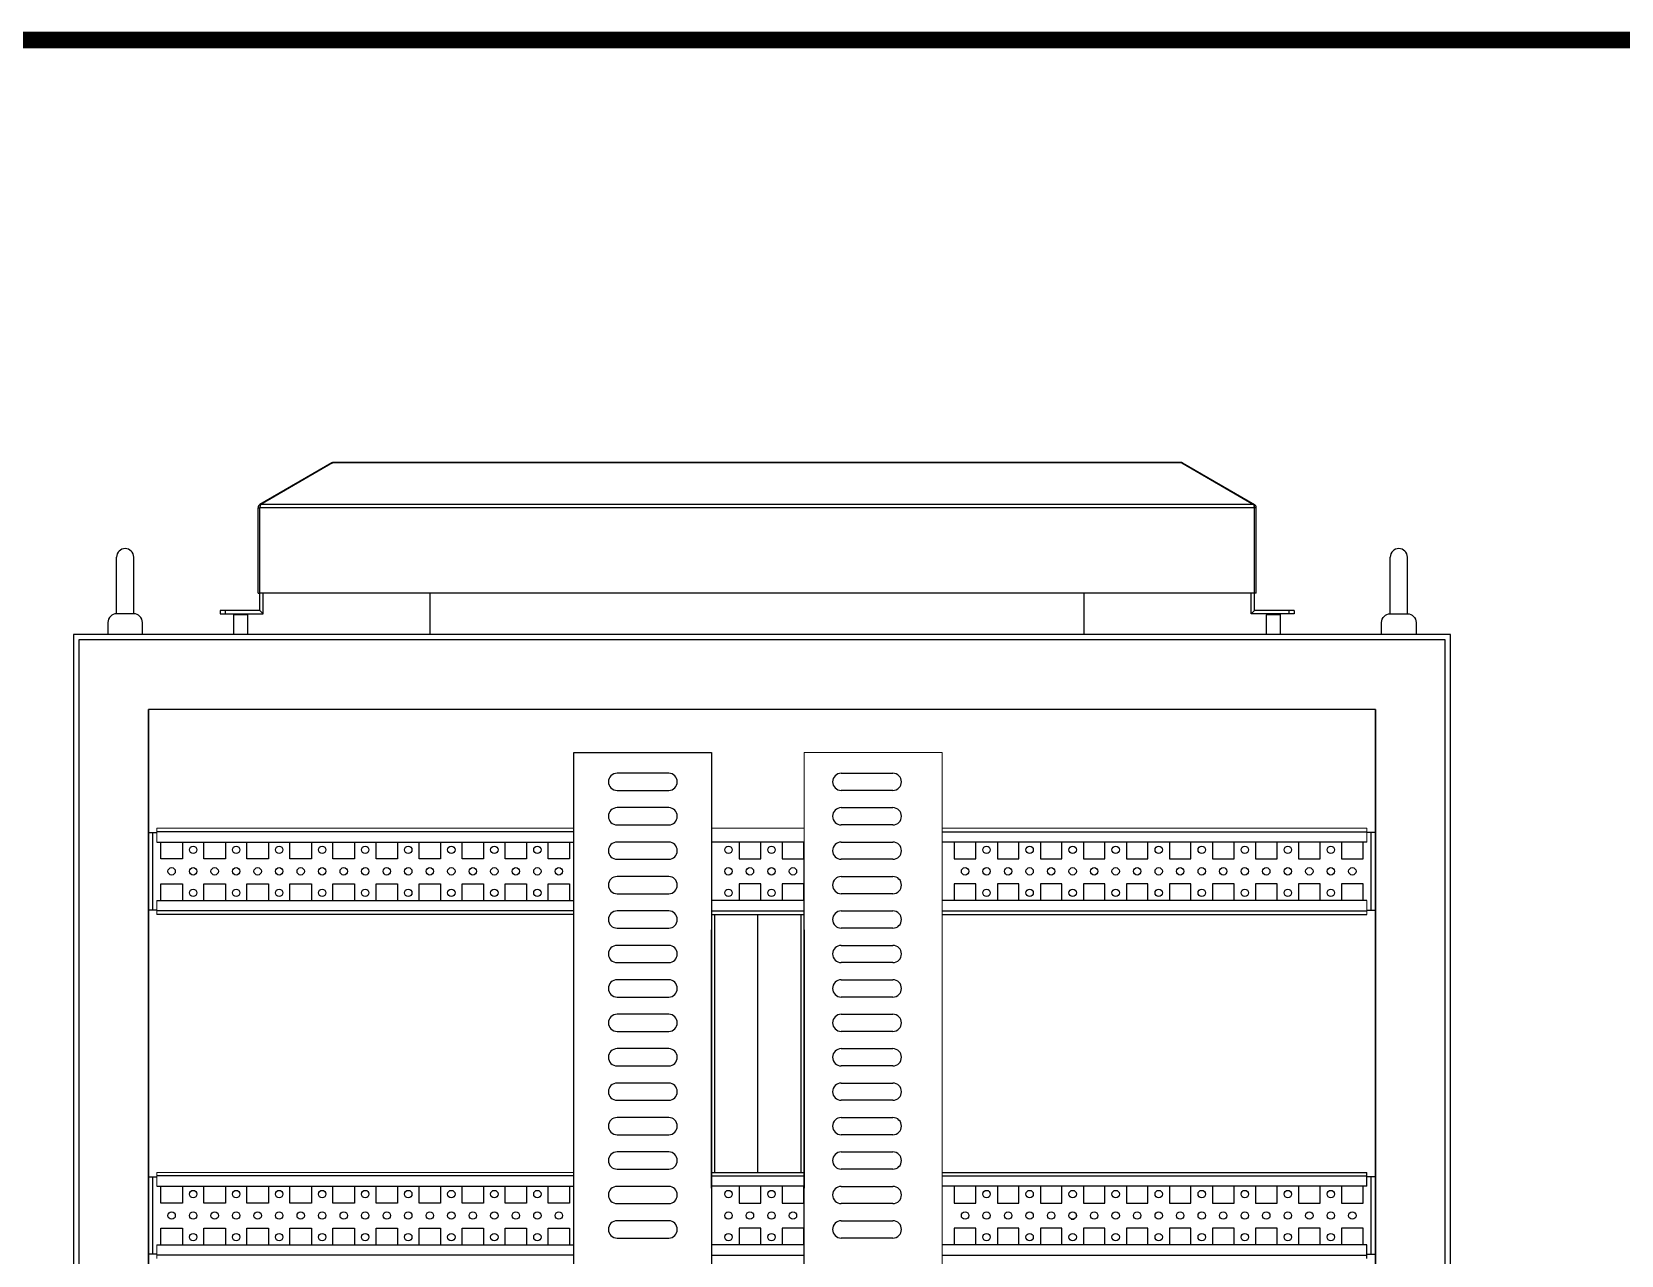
# Model space of a CAD drawing. Extents: x 79822 to 122366, y -56021 to -28815.
# Drawn here: x 102201 to 103124, y -30096 to -29386 of the extents above; entities that cross this region are included whole.
import ezdxf
from ezdxf.enums import TextEntityAlignment as Align

# ---------------------------------------------------------------- set-up
doc = ezdxf.new("R2010")
doc.units = 0
doc.header["$LTSCALE"] = 100
doc.header["$MEASUREMENT"] = 0
for name, color, linetype in [('EYEBOLT', 7, 'Continuous'), ('PANEL', 7, 'Continuous'), ('t', 1, 'Continuous')]:
    doc.layers.add(name, color=color, linetype=linetype)
doc.layers.add('细实线', color=7, linetype='Continuous', lineweight=20)
doc.styles.get("Standard").update_dxf_attribs({"font": ''})
doc.styles.get('Standard').set_extended_font_data('SimSun')

# ---------------------------------------------------------------- blocks, each defined once
blk = doc.blocks.new('图框')
at = {"layer": 't', "color": 7, "const_width": 9.62}
blk.add_lwpolyline([(4115.64, -3151.58), (4115.64, 0), (0, 0), (0, -3151.58)], close=True, dxfattribs=at)
at = {"color": 7, "flags": 8}
for tag, p, height in [('DWG.NAME:', (1381.64, -2910.38), 25), ('PROJECTNAME:', (3125.48, -2912.81), 24), ('PROJECTNAME：', (3339.11, -2913.11), 25), ('DWG.NO.:', (3128.19, -3030.4), 24), ('图纸编号', (3315.36, -3052.4), 24), ('FILENO.:', (3128.67, -3106.1), 24), ('文档号', (3317.73, -3124.13), 24)]:
    blk.add_attdef(tag, p, '', height=height, dxfattribs=at)
for tag, p in [('图纸名称:', (1377.81, -2965.92)), ('项目名称：', (3121.56, -2984.31)), ('项目名称：', (3325.04, -2984.31))]:
    blk.add_attdef(tag, text='', height=25, dxfattribs=at).set_placement(p, align=Align.BOTTOM_LEFT)
for tag, height, p in [('RENLIU', 24, (698.19, -2950.38)), ('SHUFENWANG', 24, (885.79, -2950.38)), ('FANGHOU', 24, (1069.73, -2950.38)), ('DANDANLI', 24, (1250.02, -2950.38)), ('A', 23, (59.9, -2974.88)), ('设计时间', 23, (213.87, -2974.88)), ('刘仁', 23, (698.19, -3002.19)), ('王姝芬', 23, (885.79, -3002.19)), ('侯方', 23, (1069.73, -3002.19)), ('李丹丹', 23, (1250.02, -3002.19)), ('#10STATIONONTROLCABINETCOVER', 30, (1777.9, -3017.18)), ('PAGEXOFX', 24, (3953.71, -3039.08)), ('REV.', 24, (59.38, -3063.05)), ('DATE', 24, (208.91, -3063.05)), ('DESCRIPTION', 24, (451.72, -3063.05)), ('PREPARED', 24, (698.19, -3063.05)), ('CHECKED', 24, (885.79, -3063.05)), ('SIGNED', 24, (1069.73, -3063.05)), ('APPROVED', 24, (1250.02, -3063.05)), ('图纸名称', 30, (1777.9, -3094.7)), ('第几页共几页', 24, (3953.71, -3114.08))]:
    blk.add_attdef(tag, text='', height=height, dxfattribs=at).set_placement(p, align=Align.MIDDLE)
at = {"color": 7, "width": 0.8, "flags": 8}
blk.add_attdef('HANGZHOUHOLLYSYSAUTOMATIONCO.,LTD.', text='', height=24, dxfattribs=at).set_placement((2770.08, -3045.71), align=Align.MIDDLE)

msp = doc.modelspace()

# ---------------------------------------------------------------- linework, layer by layer
at = {"color": 7, "linetype": 'Continuous'}
for p, q in [((102375.04, -29636.02), (102333.35, -29660.09)), ((102375.54, -29636.02), (102333.85, -29660.09)), ((102375.04, -29636.02), (102375.16, -29636.24)), ((102868.96, -29636.02), (102375.54, -29636.02)), ((102868.36, -29635.72), (102376.14, -29635.72)), ((102868.96, -29636.02), (102910.65, -29660.09)), ((102869.46, -29636.02), (102869.33, -29636.24)), ((102869.46, -29636.02), (102911.15, -29660.09)), ((102333.35, -29660.09), (102333.64, -29660.6)), ((102910.65, -29660.09), (102333.85, -29660.09)), ((102911.15, -29660.09), (102910.85, -29660.6)), ((102332.25, -29711.72), (102332.25, -29662)), ((102332.25, -29662), (102333.25, -29662)), ((102333.25, -29711.72), (102333.25, -29662)), ((102911.25, -29662), (102333.25, -29662)), ((102911.25, -29711.72), (102911.25, -29662)), ((102912.25, -29662), (102911.25, -29662)), ((102912.25, -29711.72), (102912.25, -29662)), ((102332.25, -29711.72), (102333.25, -29711.72)), ((102333.25, -29721.72), (102333.25, -29711.72)), ((102911.25, -29711.72), (102333.25, -29711.72)), ((102335.25, -29723.72), (102335.25, -29711.72)), ((102432.25, -29735.72), (102432.25, -29711.72)), ((102812.25, -29735.72), (102812.25, -29711.72)), ((102909.25, -29723.72), (102909.25, -29711.72)), ((102911.25, -29721.72), (102911.25, -29711.72)), ((102912.25, -29711.72), (102911.25, -29711.72)), ((102310.25, -29721.72), (102310.25, -29723.72)), ((102333.25, -29721.72), (102310.25, -29721.72)), ((102310.25, -29723.72), (102335.25, -29723.72)), ((102313.25, -29721.72), (102313.25, -29723.72)), ((102318.75, -29723.72), (102318.25, -29724.22)), ((102318.25, -29735.72), (102318.25, -29724.22)), ((102326.25, -29724.22), (102318.25, -29724.22)), ((102325.75, -29723.72), (102326.25, -29724.22)), ((102326.25, -29735.72), (102326.25, -29724.22)), ((102335.25, -29723.72), (102333.25, -29721.72)), ((102909.25, -29723.72), (102911.25, -29721.72)), ((102934.25, -29723.72), (102909.25, -29723.72)), ((102934.25, -29721.72), (102911.25, -29721.72)), ((102918.75, -29723.72), (102918.25, -29724.22)), ((102918.25, -29735.72), (102918.25, -29724.22)), ((102926.25, -29724.22), (102918.25, -29724.22)), ((102925.75, -29723.72), (102926.25, -29724.22)), ((102926.25, -29735.72), (102926.25, -29724.22)), ((102931.25, -29721.72), (102931.25, -29723.72)), ((102934.25, -29721.72), (102934.25, -29723.72)), ((102570.86, -29816.25), (102540.86, -29816.25)), ((102671.1, -29816.25), (102701.1, -29816.25)), ((102540.86, -29826.25), (102570.86, -29826.25)), ((102701.1, -29826.25), (102671.1, -29826.25)), ((102570.86, -29836.25), (102540.86, -29836.25)), ((102671.1, -29836.25), (102701.1, -29836.25)), ((102540.86, -29846.25), (102570.86, -29846.25)), ((102701.1, -29846.25), (102671.1, -29846.25)), ((102268.55, -29850.72), (102273.55, -29850.72)), ((102271.05, -29895.72), (102271.05, -29850.72)), ((102515.65, -29850.22), (102273.52, -29850.22)), ((102729.65, -29850.22), (102967.1, -29850.22)), ((102967.1, -29850.22), (102976.58, -29850.22)), ((102981.55, -29850.72), (102976.55, -29850.72)), ((102979.05, -29895.72), (102979.05, -29850.72)), ((102273.55, -29856.22), (102515.65, -29856.22)), ((102275.8, -29865.97), (102275.8, -29856.22)), ((102288.3, -29856.22), (102288.3, -29865.97)), ((102300.8, -29865.97), (102300.8, -29856.22)), ((102313.3, -29856.22), (102313.3, -29865.97)), ((102325.8, -29865.97), (102325.8, -29856.22)), ((102338.3, -29856.22), (102338.3, -29865.97)), ((102350.8, -29865.97), (102350.8, -29856.22)), ((102363.3, -29856.22), (102363.3, -29865.97)), ((102375.8, -29865.97), (102375.8, -29856.22)), ((102388.3, -29856.22), (102388.3, -29865.97)), ((102400.8, -29865.97), (102400.8, -29856.22)), ((102413.3, -29856.22), (102413.3, -29865.97)), ((102425.8, -29865.97), (102425.8, -29856.22)), ((102438.3, -29856.22), (102438.3, -29865.97)), ((102450.8, -29865.97), (102450.8, -29856.22)), ((102463.3, -29856.22), (102463.3, -29865.97)), ((102475.8, -29865.97), (102475.8, -29856.22)), ((102488.3, -29856.22), (102488.3, -29865.97)), ((102500.8, -29865.97), (102500.8, -29856.22)), ((102513.3, -29856.22), (102513.3, -29865.97)), ((102570.86, -29856.25), (102540.86, -29856.25)), ((102649.65, -29856.22), (102595.65, -29856.22)), ((102611.8, -29856.22), (102611.8, -29865.97)), ((102624.3, -29865.97), (102624.3, -29856.22)), ((102636.8, -29856.22), (102636.8, -29865.97)), ((102649.3, -29865.97), (102649.3, -29856.22)), ((102649.65, -31604.22), (102649.65, -29859.22)), ((102671.1, -29856.25), (102701.1, -29856.25)), ((102967.44, -29856.22), (102729.65, -29856.22)), ((102736.8, -29856.22), (102736.8, -29865.97)), ((102749.3, -29865.97), (102749.3, -29856.22)), ((102761.8, -29856.22), (102761.8, -29865.97)), ((102774.3, -29865.97), (102774.3, -29856.22)), ((102786.8, -29856.22), (102786.8, -29865.97)), ((102799.3, -29865.97), (102799.3, -29856.22)), ((102811.8, -29856.22), (102811.8, -29865.97)), ((102824.3, -29865.97), (102824.3, -29856.22)), ((102836.8, -29856.22), (102836.8, -29865.97)), ((102849.3, -29865.97), (102849.3, -29856.22)), ((102861.8, -29856.22), (102861.8, -29865.97)), ((102874.3, -29865.97), (102874.3, -29856.22)), ((102886.8, -29856.22), (102886.8, -29865.97)), ((102899.3, -29865.97), (102899.3, -29856.22)), ((102911.8, -29856.22), (102911.8, -29865.97)), ((102924.3, -29865.97), (102924.3, -29856.22)), ((102936.8, -29856.22), (102936.8, -29865.97)), ((102949.3, -29865.97), (102949.3, -29856.22)), ((102961.8, -29856.22), (102961.8, -29865.97)), ((102976.55, -29856.22), (102967.1, -29856.22)), ((102974.3, -29865.97), (102974.3, -29856.22)), ((102288.3, -29865.97), (102275.8, -29865.97)), ((102313.3, -29865.97), (102300.8, -29865.97)), ((102338.3, -29865.97), (102325.8, -29865.97)), ((102363.3, -29865.97), (102350.8, -29865.97)), ((102388.3, -29865.97), (102375.8, -29865.97)), ((102413.3, -29865.97), (102400.8, -29865.97)), ((102438.3, -29865.97), (102425.8, -29865.97)), ((102463.3, -29865.97), (102450.8, -29865.97)), ((102488.3, -29865.97), (102475.8, -29865.97)), ((102513.3, -29865.97), (102500.8, -29865.97)), ((102540.86, -29866.25), (102570.86, -29866.25)), ((102611.8, -29865.97), (102624.3, -29865.97)), ((102636.8, -29865.97), (102649.3, -29865.97)), ((102701.1, -29866.25), (102671.1, -29866.25)), ((102736.8, -29865.97), (102749.3, -29865.97)), ((102761.8, -29865.97), (102774.3, -29865.97)), ((102786.8, -29865.97), (102799.3, -29865.97)), ((102811.8, -29865.97), (102824.3, -29865.97)), ((102836.8, -29865.97), (102849.3, -29865.97)), ((102861.8, -29865.97), (102874.3, -29865.97)), ((102886.8, -29865.97), (102899.3, -29865.97)), ((102911.8, -29865.97), (102924.3, -29865.97)), ((102936.8, -29865.97), (102949.3, -29865.97)), ((102961.8, -29865.97), (102974.3, -29865.97)), ((102275.8, -29880.47), (102288.3, -29880.47)), ((102275.8, -29890.22), (102275.8, -29880.47)), ((102288.3, -29880.47), (102288.3, -29890.22)), ((102300.8, -29880.47), (102313.3, -29880.47)), ((102300.8, -29890.22), (102300.8, -29880.47)), ((102313.3, -29880.47), (102313.3, -29890.22)), ((102325.8, -29880.47), (102338.3, -29880.47)), ((102325.8, -29890.22), (102325.8, -29880.47)), ((102338.3, -29880.47), (102338.3, -29890.22)), ((102350.8, -29880.47), (102363.3, -29880.47)), ((102350.8, -29890.22), (102350.8, -29880.47)), ((102363.3, -29880.47), (102363.3, -29890.22)), ((102375.8, -29880.47), (102388.3, -29880.47)), ((102375.8, -29890.22), (102375.8, -29880.47)), ((102388.3, -29880.47), (102388.3, -29890.22)), ((102400.8, -29880.47), (102413.3, -29880.47)), ((102400.8, -29890.22), (102400.8, -29880.47)), ((102413.3, -29880.47), (102413.3, -29890.22)), ((102425.8, -29880.47), (102438.3, -29880.47)), ((102425.8, -29890.22), (102425.8, -29880.47)), ((102438.3, -29880.47), (102438.3, -29890.22)), ((102450.8, -29880.47), (102463.3, -29880.47)), ((102450.8, -29890.22), (102450.8, -29880.47)), ((102463.3, -29880.47), (102463.3, -29890.22)), ((102475.8, -29880.47), (102488.3, -29880.47)), ((102475.8, -29890.22), (102475.8, -29880.47)), ((102488.3, -29880.47), (102488.3, -29890.22)), ((102500.8, -29880.47), (102513.3, -29880.47)), ((102500.8, -29890.22), (102500.8, -29880.47)), ((102513.3, -29880.47), (102513.3, -29890.22)), ((102570.86, -29876.25), (102540.86, -29876.25)), ((102624.3, -29880.47), (102611.8, -29880.47)), ((102611.8, -29880.47), (102611.8, -29890.22)), ((102624.3, -29890.22), (102624.3, -29880.47)), ((102649.3, -29880.47), (102636.8, -29880.47)), ((102636.8, -29880.47), (102636.8, -29890.22)), ((102649.3, -29890.22), (102649.3, -29880.47)), ((102671.1, -29876.25), (102701.1, -29876.25)), ((102749.3, -29880.47), (102736.8, -29880.47)), ((102736.8, -29880.47), (102736.8, -29890.22)), ((102749.3, -29890.22), (102749.3, -29880.47)), ((102774.3, -29880.47), (102761.8, -29880.47)), ((102761.8, -29880.47), (102761.8, -29890.22)), ((102774.3, -29890.22), (102774.3, -29880.47)), ((102799.3, -29880.47), (102786.8, -29880.47)), ((102786.8, -29880.47), (102786.8, -29890.22)), ((102799.3, -29890.22), (102799.3, -29880.47)), ((102824.3, -29880.47), (102811.8, -29880.47)), ((102811.8, -29880.47), (102811.8, -29890.22)), ((102824.3, -29890.22), (102824.3, -29880.47)), ((102849.3, -29880.47), (102836.8, -29880.47)), ((102836.8, -29880.47), (102836.8, -29890.22)), ((102849.3, -29890.22), (102849.3, -29880.47)), ((102874.3, -29880.47), (102861.8, -29880.47)), ((102861.8, -29880.47), (102861.8, -29890.22)), ((102874.3, -29890.22), (102874.3, -29880.47)), ((102899.3, -29880.47), (102886.8, -29880.47)), ((102886.8, -29880.47), (102886.8, -29890.22)), ((102899.3, -29890.22), (102899.3, -29880.47)), ((102924.3, -29880.47), (102911.8, -29880.47)), ((102911.8, -29880.47), (102911.8, -29890.22)), ((102924.3, -29890.22), (102924.3, -29880.47)), ((102949.3, -29880.47), (102936.8, -29880.47)), ((102936.8, -29880.47), (102936.8, -29890.22)), ((102949.3, -29890.22), (102949.3, -29880.47)), ((102974.3, -29880.47), (102961.8, -29880.47)), ((102961.8, -29880.47), (102961.8, -29890.22)), ((102974.3, -29890.22), (102974.3, -29880.47)), ((102273.55, -29890.22), (102515.65, -29890.22)), ((102540.86, -29886.25), (102570.86, -29886.25)), ((102649.65, -29890.22), (102595.65, -29890.22)), ((102701.1, -29886.25), (102671.1, -29886.25)), ((102967.44, -29890.22), (102729.65, -29890.22)), ((102976.55, -29890.22), (102967.1, -29890.22)), ((102273.55, -29895.72), (102268.55, -29895.72)), ((102515.65, -29896.22), (102273.52, -29896.22)), ((102515.65, -29898.22), (102273.52, -29898.22)), ((102570.86, -29896.25), (102540.86, -29896.25)), ((102595.65, -29896.22), (102649.65, -29896.22)), ((102595.65, -29898.22), (102649.65, -29898.22)), ((102597.65, -30048.22), (102597.65, -29898.22)), ((102622.65, -30048.22), (102622.65, -29898.22)), ((102622.65, -30048.22), (102622.65, -29898.22)), ((102647.65, -29898.22), (102647.65, -30048.22)), ((102671.1, -29896.25), (102701.1, -29896.25)), ((102729.65, -29896.22), (102967.1, -29896.22)), ((102729.65, -29898.22), (102967.1, -29898.22)), ((102967.1, -29896.22), (102976.55, -29896.22)), ((102967.1, -29898.22), (102976.55, -29898.22)), ((102976.55, -29895.72), (102981.55, -29895.72)), ((102540.86, -29906.25), (102570.86, -29906.25)), ((102595.65, -30057.22), (102595.65, -29907.22)), ((102649.65, -29907.22), (102649.65, -30057.22)), ((102701.1, -29906.25), (102671.1, -29906.25)), ((102570.86, -29916.25), (102540.86, -29916.25)), ((102671.1, -29916.25), (102701.1, -29916.25)), ((102540.86, -29926.25), (102570.86, -29926.25)), ((102701.1, -29926.25), (102671.1, -29926.25)), ((102570.86, -29936.25), (102540.86, -29936.25)), ((102671.1, -29936.25), (102701.1, -29936.25)), ((102540.86, -29946.25), (102570.86, -29946.25)), ((102701.1, -29946.25), (102671.1, -29946.25)), ((102570.86, -29956.25), (102540.86, -29956.25)), ((102671.1, -29956.25), (102701.1, -29956.25)), ((102540.86, -29966.25), (102570.86, -29966.25)), ((102701.1, -29966.25), (102671.1, -29966.25)), ((102570.86, -29976.25), (102540.86, -29976.25)), ((102671.1, -29976.25), (102701.1, -29976.25)), ((102540.86, -29986.25), (102570.86, -29986.25)), ((102701.1, -29986.25), (102671.1, -29986.25)), ((102570.86, -29996.25), (102540.86, -29996.25)), ((102671.1, -29996.25), (102701.1, -29996.25)), ((102540.86, -30006.25), (102570.86, -30006.25)), ((102701.1, -30006.25), (102671.1, -30006.25)), ((102570.86, -30016.25), (102540.86, -30016.25)), ((102671.1, -30016.25), (102701.1, -30016.25)), ((102540.86, -30026.25), (102570.86, -30026.25)), ((102701.1, -30026.25), (102671.1, -30026.25)), ((102570.86, -30036.25), (102540.86, -30036.25)), ((102671.1, -30036.25), (102701.1, -30036.25)), ((102540.86, -30046.25), (102570.86, -30046.25)), ((102595.65, -30048.22), (102649.65, -30048.22)), ((102701.1, -30046.25), (102671.1, -30046.25)), ((102729.65, -30048.22), (102797.55, -30048.22)), ((102797.55, -30048.22), (102976.55, -30048.22)), ((102976.55, -30056.22), (102976.55, -30048.22)), ((102268.55, -30050.72), (102273.55, -30050.72)), ((102271.05, -30095.72), (102271.05, -30050.72)), ((102515.65, -30050.22), (102273.52, -30050.22)), ((102273.55, -30056.22), (102515.65, -30056.22)), ((102275.8, -30065.97), (102275.8, -30056.22)), ((102288.3, -30056.22), (102288.3, -30065.97)), ((102300.8, -30065.97), (102300.8, -30056.22)), ((102313.3, -30056.22), (102313.3, -30065.97)), ((102325.8, -30065.97), (102325.8, -30056.22)), ((102338.3, -30056.22), (102338.3, -30065.97)), ((102350.8, -30065.97), (102350.8, -30056.22)), ((102363.3, -30056.22), (102363.3, -30065.97)), ((102375.8, -30065.97), (102375.8, -30056.22)), ((102388.3, -30056.22), (102388.3, -30065.97)), ((102400.8, -30065.97), (102400.8, -30056.22)), ((102413.3, -30056.22), (102413.3, -30065.97)), ((102425.8, -30065.97), (102425.8, -30056.22)), ((102438.3, -30056.22), (102438.3, -30065.97)), ((102450.8, -30065.97), (102450.8, -30056.22)), ((102463.3, -30056.22), (102463.3, -30065.97)), ((102475.8, -30065.97), (102475.8, -30056.22)), ((102488.3, -30056.22), (102488.3, -30065.97)), ((102500.8, -30065.97), (102500.8, -30056.22)), ((102513.3, -30056.22), (102513.3, -30065.97)), ((102570.86, -30056.25), (102540.86, -30056.25)), ((102595.65, -30050.22), (102649.65, -30050.22)), ((102649.65, -30056.22), (102595.65, -30056.22)), ((102611.8, -30056.22), (102611.8, -30065.97)), ((102624.3, -30065.97), (102624.3, -30056.22)), ((102636.8, -30056.22), (102636.8, -30065.97)), ((102649.3, -30065.97), (102649.3, -30056.22)), ((102671.1, -30056.25), (102701.1, -30056.25)), ((102729.65, -30050.22), (102797.55, -30050.22)), ((102797.55, -30056.22), (102729.65, -30056.22)), ((102736.8, -30056.22), (102736.8, -30065.97)), ((102749.3, -30065.97), (102749.3, -30056.22)), ((102761.8, -30056.22), (102761.8, -30065.97)), ((102774.3, -30065.97), (102774.3, -30056.22)), ((102786.8, -30056.22), (102786.8, -30065.97)), ((102797.55, -30050.22), (102976.55, -30050.22)), ((102976.55, -30056.22), (102797.55, -30056.22)), ((102799.3, -30065.97), (102799.3, -30056.22)), ((102811.8, -30056.22), (102811.8, -30065.97)), ((102824.3, -30065.97), (102824.3, -30056.22)), ((102836.8, -30056.22), (102836.8, -30065.97)), ((102849.3, -30065.97), (102849.3, -30056.22)), ((102861.8, -30056.22), (102861.8, -30065.97)), ((102874.3, -30065.97), (102874.3, -30056.22)), ((102886.8, -30056.22), (102886.8, -30065.97)), ((102899.3, -30065.97), (102899.3, -30056.22)), ((102911.8, -30056.22), (102911.8, -30065.97)), ((102924.3, -30065.97), (102924.3, -30056.22)), ((102936.8, -30056.22), (102936.8, -30065.97)), ((102949.3, -30065.97), (102949.3, -30056.22)), ((102961.8, -30056.22), (102961.8, -30065.97)), ((102974.3, -30065.97), (102974.3, -30056.22)), ((102981.55, -30050.72), (102976.55, -30050.72)), ((102979.05, -30095.72), (102979.05, -30050.72)), ((102288.3, -30065.97), (102275.8, -30065.97)), ((102313.3, -30065.97), (102300.8, -30065.97)), ((102338.3, -30065.97), (102325.8, -30065.97)), ((102363.3, -30065.97), (102350.8, -30065.97)), ((102388.3, -30065.97), (102375.8, -30065.97)), ((102413.3, -30065.97), (102400.8, -30065.97)), ((102438.3, -30065.97), (102425.8, -30065.97)), ((102463.3, -30065.97), (102450.8, -30065.97)), ((102488.3, -30065.97), (102475.8, -30065.97)), ((102513.3, -30065.97), (102500.8, -30065.97)), ((102540.86, -30066.25), (102570.86, -30066.25)), ((102611.8, -30065.97), (102624.3, -30065.97)), ((102636.8, -30065.97), (102649.3, -30065.97)), ((102701.1, -30066.25), (102671.1, -30066.25)), ((102736.8, -30065.97), (102749.3, -30065.97)), ((102761.8, -30065.97), (102774.3, -30065.97)), ((102786.8, -30065.97), (102799.3, -30065.97)), ((102811.8, -30065.97), (102824.3, -30065.97)), ((102836.8, -30065.97), (102849.3, -30065.97)), ((102861.8, -30065.97), (102874.3, -30065.97)), ((102886.8, -30065.97), (102899.3, -30065.97)), ((102911.8, -30065.97), (102924.3, -30065.97)), ((102936.8, -30065.97), (102949.3, -30065.97)), ((102961.8, -30065.97), (102974.3, -30065.97)), ((102570.86, -30076.25), (102540.86, -30076.25)), ((102671.1, -30076.25), (102701.1, -30076.25)), ((102804.73, -30075.21), (102806.37, -30075.21)), ((102807.55, -30072.47), (102807.55, -30073.98)), ((102275.8, -30080.47), (102288.3, -30080.47)), ((102275.8, -30090.22), (102275.8, -30080.47)), ((102288.3, -30080.47), (102288.3, -30090.22)), ((102300.8, -30080.47), (102313.3, -30080.47)), ((102300.8, -30090.22), (102300.8, -30080.47)), ((102313.3, -30080.47), (102313.3, -30090.22)), ((102325.8, -30080.47), (102338.3, -30080.47)), ((102325.8, -30090.22), (102325.8, -30080.47)), ((102338.3, -30080.47), (102338.3, -30090.22)), ((102350.8, -30080.47), (102363.3, -30080.47)), ((102350.8, -30090.22), (102350.8, -30080.47)), ((102363.3, -30080.47), (102363.3, -30090.22)), ((102375.8, -30080.47), (102388.3, -30080.47)), ((102375.8, -30090.22), (102375.8, -30080.47)), ((102388.3, -30080.47), (102388.3, -30090.22)), ((102400.8, -30080.47), (102413.3, -30080.47)), ((102400.8, -30090.22), (102400.8, -30080.47)), ((102413.3, -30080.47), (102413.3, -30090.22)), ((102425.8, -30080.47), (102438.3, -30080.47)), ((102425.8, -30090.22), (102425.8, -30080.47)), ((102438.3, -30080.47), (102438.3, -30090.22)), ((102450.8, -30080.47), (102463.3, -30080.47)), ((102450.8, -30090.22), (102450.8, -30080.47)), ((102463.3, -30080.47), (102463.3, -30090.22)), ((102475.8, -30080.47), (102488.3, -30080.47)), ((102475.8, -30090.22), (102475.8, -30080.47)), ((102488.3, -30080.47), (102488.3, -30090.22)), ((102500.8, -30080.47), (102513.3, -30080.47)), ((102500.8, -30090.22), (102500.8, -30080.47)), ((102513.3, -30080.47), (102513.3, -30090.22)), ((102540.86, -30086.25), (102570.86, -30086.25)), ((102624.3, -30080.47), (102611.8, -30080.47)), ((102611.8, -30080.47), (102611.8, -30090.22)), ((102624.3, -30090.22), (102624.3, -30080.47)), ((102649.3, -30080.47), (102636.8, -30080.47)), ((102636.8, -30080.47), (102636.8, -30090.22)), ((102649.3, -30090.22), (102649.3, -30080.47)), ((102701.1, -30086.25), (102671.1, -30086.25)), ((102749.3, -30080.47), (102736.8, -30080.47)), ((102736.8, -30080.47), (102736.8, -30090.22)), ((102749.3, -30090.22), (102749.3, -30080.47)), ((102774.3, -30080.47), (102761.8, -30080.47)), ((102761.8, -30080.47), (102761.8, -30090.22)), ((102774.3, -30090.22), (102774.3, -30080.47)), ((102799.3, -30080.47), (102786.8, -30080.47)), ((102786.8, -30080.47), (102786.8, -30090.22)), ((102799.3, -30090.22), (102799.3, -30080.47)), ((102824.3, -30080.47), (102811.8, -30080.47)), ((102811.8, -30080.47), (102811.8, -30090.22)), ((102824.3, -30090.22), (102824.3, -30080.47)), ((102849.3, -30080.47), (102836.8, -30080.47)), ((102836.8, -30080.47), (102836.8, -30090.22)), ((102849.3, -30090.22), (102849.3, -30080.47)), ((102874.3, -30080.47), (102861.8, -30080.47)), ((102861.8, -30080.47), (102861.8, -30090.22)), ((102874.3, -30090.22), (102874.3, -30080.47)), ((102899.3, -30080.47), (102886.8, -30080.47)), ((102886.8, -30080.47), (102886.8, -30090.22)), ((102899.3, -30090.22), (102899.3, -30080.47)), ((102924.3, -30080.47), (102911.8, -30080.47)), ((102911.8, -30080.47), (102911.8, -30090.22)), ((102924.3, -30090.22), (102924.3, -30080.47)), ((102949.3, -30080.47), (102936.8, -30080.47)), ((102936.8, -30080.47), (102936.8, -30090.22)), ((102949.3, -30090.22), (102949.3, -30080.47)), ((102974.3, -30080.47), (102961.8, -30080.47)), ((102961.8, -30080.47), (102961.8, -30090.22)), ((102974.3, -30090.22), (102974.3, -30080.47)), ((102273.55, -30090.22), (102515.65, -30090.22)), ((102649.65, -30090.22), (102595.65, -30090.22)), ((102797.55, -30090.22), (102729.65, -30090.22)), ((102976.55, -30090.22), (102797.55, -30090.22)), ((102976.55, -30098.22), (102976.55, -30090.22)), ((102273.55, -30095.72), (102268.55, -30095.72)), ((102515.65, -30096.22), (102273.52, -30096.22)), ((102595.65, -30096.22), (102649.65, -30096.22)), ((102729.65, -30096.22), (102797.55, -30096.22)), ((102797.55, -30096.22), (102976.55, -30096.22)), ((102976.55, -30095.72), (102981.55, -30095.72))]:
    msp.add_line(p, q, dxfattribs=at)
at = {"color": 7}
msp.add_lwpolyline([(102515.65, -29804.22), (102595.65, -29804.22), (102595.65, -31604.22), (102515.65, -31604.22)], close=True, dxfattribs=at)
at = {"color": 7, "linetype": 'Continuous'}
for centre in [(102294.55, -29860.72), (102294.55, -29860.72), (102319.55, -29860.72), (102319.55, -29860.72), (102344.55, -29860.72), (102344.55, -29860.72), (102369.55, -29860.72), (102369.55, -29860.72), (102394.55, -29860.72), (102394.55, -29860.72), (102419.55, -29860.72), (102419.55, -29860.72), (102444.55, -29860.72), (102444.55, -29860.72), (102469.55, -29860.72), (102469.55, -29860.72), (102494.55, -29860.72), (102494.55, -29860.72), (102605.55, -29860.72), (102630.55, -29860.72), (102755.55, -29860.72), (102755.55, -29860.72), (102780.55, -29860.72), (102780.55, -29860.72), (102805.55, -29860.72), (102805.55, -29860.72), (102830.55, -29860.72), (102830.55, -29860.72), (102855.55, -29860.72), (102855.55, -29860.72), (102880.55, -29860.72), (102880.55, -29860.72), (102905.55, -29860.72), (102905.55, -29860.72), (102930.55, -29860.72), (102930.55, -29860.72), (102955.55, -29860.72), (102955.55, -29860.72), (102282.05, -29873.22), (102294.55, -29873.22), (102294.55, -29873.22), (102307.05, -29873.22), (102319.55, -29873.22), (102319.55, -29873.22), (102332.05, -29873.22), (102344.55, -29873.22), (102344.55, -29873.22), (102357.05, -29873.22), (102369.55, -29873.22), (102369.55, -29873.22), (102382.05, -29873.22), (102394.55, -29873.22), (102394.55, -29873.22), (102407.05, -29873.22), (102419.55, -29873.22), (102419.55, -29873.22), (102432.05, -29873.22), (102444.55, -29873.22), (102444.55, -29873.22), (102457.05, -29873.22), (102469.55, -29873.22), (102469.55, -29873.22), (102482.05, -29873.22), (102494.55, -29873.22), (102494.55, -29873.22), (102507.05, -29873.22), (102605.55, -29873.22), (102618.05, -29873.22), (102630.55, -29873.22), (102643.05, -29873.22), (102743.05, -29873.22), (102755.55, -29873.22), (102755.55, -29873.22), (102768.05, -29873.22), (102780.55, -29873.22), (102780.55, -29873.22), (102793.05, -29873.22), (102805.55, -29873.22), (102805.55, -29873.22), (102818.05, -29873.22), (102830.55, -29873.22), (102830.55, -29873.22), (102843.05, -29873.22), (102855.55, -29873.22), (102855.55, -29873.22), (102868.05, -29873.22), (102880.55, -29873.22), (102880.55, -29873.22), (102893.05, -29873.22), (102905.55, -29873.22), (102905.55, -29873.22), (102918.05, -29873.22), (102930.55, -29873.22), (102930.55, -29873.22), (102943.05, -29873.22), (102955.55, -29873.22), (102955.55, -29873.22), (102968.05, -29873.22), (102294.55, -29885.72), (102294.55, -29885.72), (102319.55, -29885.72), (102319.55, -29885.72), (102344.55, -29885.72), (102344.55, -29885.72), (102369.55, -29885.72), (102369.55, -29885.72), (102394.55, -29885.72), (102394.55, -29885.72), (102419.55, -29885.72), (102419.55, -29885.72), (102444.55, -29885.72), (102444.55, -29885.72), (102469.55, -29885.72), (102469.55, -29885.72), (102494.55, -29885.72), (102494.55, -29885.72), (102605.55, -29885.72), (102630.55, -29885.72), (102755.55, -29885.72), (102755.55, -29885.72), (102780.55, -29885.72), (102780.55, -29885.72), (102805.55, -29885.72), (102805.55, -29885.72), (102830.55, -29885.72), (102830.55, -29885.72), (102855.55, -29885.72), (102855.55, -29885.72), (102880.55, -29885.72), (102880.55, -29885.72), (102905.55, -29885.72), (102905.55, -29885.72), (102930.55, -29885.72), (102930.55, -29885.72), (102955.55, -29885.72), (102955.55, -29885.72), (102294.55, -30060.72), (102294.55, -30060.72), (102319.55, -30060.72), (102319.55, -30060.72), (102344.55, -30060.72), (102344.55, -30060.72), (102369.55, -30060.72), (102369.55, -30060.72), (102394.55, -30060.72), (102394.55, -30060.72), (102419.55, -30060.72), (102419.55, -30060.72), (102444.55, -30060.72), (102444.55, -30060.72), (102469.55, -30060.72), (102469.55, -30060.72), (102494.55, -30060.72), (102494.55, -30060.72), (102605.55, -30060.72), (102630.55, -30060.72), (102755.55, -30060.72), (102755.55, -30060.72), (102780.55, -30060.72), (102780.55, -30060.72), (102805.55, -30060.72), (102830.55, -30060.72), (102855.55, -30060.72), (102880.55, -30060.72), (102905.55, -30060.72), (102930.55, -30060.72), (102955.55, -30060.72), (102282.05, -30073.22), (102294.55, -30073.22), (102294.55, -30073.22), (102307.05, -30073.22), (102319.55, -30073.22), (102319.55, -30073.22), (102332.05, -30073.22), (102344.55, -30073.22), (102344.55, -30073.22), (102357.05, -30073.22), (102369.55, -30073.22), (102369.55, -30073.22), (102382.05, -30073.22), (102394.55, -30073.22), (102394.55, -30073.22), (102407.05, -30073.22), (102419.55, -30073.22), (102419.55, -30073.22), (102432.05, -30073.22), (102444.55, -30073.22), (102444.55, -30073.22), (102457.05, -30073.22), (102469.55, -30073.22), (102469.55, -30073.22), (102482.05, -30073.22), (102494.55, -30073.22), (102494.55, -30073.22), (102507.05, -30073.22), (102605.55, -30073.22), (102618.05, -30073.22), (102630.55, -30073.22), (102643.05, -30073.22), (102743.05, -30073.22), (102755.55, -30073.22), (102755.55, -30073.22), (102768.05, -30073.22), (102780.55, -30073.22), (102780.55, -30073.22), (102793.05, -30073.22), (102805.55, -30073.22), (102818.05, -30073.22), (102830.55, -30073.22), (102843.05, -30073.22), (102855.55, -30073.22), (102868.05, -30073.22), (102880.55, -30073.22), (102893.05, -30073.22), (102905.55, -30073.22), (102918.05, -30073.22), (102930.55, -30073.22), (102943.05, -30073.22), (102955.55, -30073.22), (102968.05, -30073.22), (102294.55, -30085.72), (102294.55, -30085.72), (102319.55, -30085.72), (102319.55, -30085.72), (102344.55, -30085.72), (102344.55, -30085.72), (102369.55, -30085.72), (102369.55, -30085.72), (102394.55, -30085.72), (102394.55, -30085.72), (102419.55, -30085.72), (102419.55, -30085.72), (102444.55, -30085.72), (102444.55, -30085.72), (102469.55, -30085.72), (102469.55, -30085.72), (102494.55, -30085.72), (102494.55, -30085.72), (102605.55, -30085.72), (102630.55, -30085.72), (102755.55, -30085.72), (102755.55, -30085.72), (102780.55, -30085.72), (102780.55, -30085.72), (102805.55, -30085.72), (102830.55, -30085.72), (102855.55, -30085.72), (102880.55, -30085.72), (102905.55, -30085.72), (102930.55, -30085.72), (102955.55, -30085.72)]:
    msp.add_circle(centre, 2.15, dxfattribs=at)
for centre, radius, start, end in [((102376.14, -29637.92), 2.2, 90, 120), ((102868.36, -29637.92), 2.2, 60, 90), ((102334.45, -29662), 2.2, 120, 180), ((102360.53, -29668.75), 28.1, 164.51613, 164.98898), ((102883.96, -29668.75), 28.1, 15.01102, 15.48387), ((102910.05, -29662), 2.2, 0, 60), ((102540.86, -29821.25), 5, 90, 270), ((102570.86, -29821.25), 5, 270, 90), ((102671.1, -29821.25), 5, 90, 270), ((102701.1, -29821.25), 5, 270, 90), ((102540.86, -29841.25), 5, 90, 270), ((102570.86, -29841.25), 5, 270, 90), ((102671.1, -29841.25), 5, 90, 270), ((102701.1, -29841.25), 5, 270, 90), ((102540.86, -29861.25), 5, 90, 270), ((102570.86, -29861.25), 5, 270, 90), ((102671.1, -29861.25), 5, 90, 270), ((102701.1, -29861.25), 5, 270, 90), ((102540.86, -29881.25), 5, 90, 270), ((102570.86, -29881.25), 5, 270, 90), ((102671.1, -29881.25), 5, 90, 270), ((102701.1, -29881.25), 5, 270, 90), ((102540.86, -29901.25), 5, 90, 270), ((102570.86, -29901.25), 5, 270, 90), ((102671.1, -29901.25), 5, 90, 270), ((102701.1, -29901.25), 5, 270, 90), ((102540.86, -29921.25), 5, 90, 270), ((102570.86, -29921.25), 5, 270, 90), ((102671.1, -29921.25), 5, 90, 270), ((102701.1, -29921.25), 5, 270, 90), ((102540.86, -29941.25), 5, 90, 270), ((102570.86, -29941.25), 5, 270, 90), ((102671.1, -29941.25), 5, 90, 270), ((102701.1, -29941.25), 5, 270, 90), ((102540.86, -29961.25), 5, 90, 270), ((102570.86, -29961.25), 5, 270, 90), ((102671.1, -29961.25), 5, 90, 270), ((102701.1, -29961.25), 5, 270, 90), ((102540.86, -29981.25), 5, 90, 270), ((102570.86, -29981.25), 5, 270, 90), ((102671.1, -29981.25), 5, 90, 270), ((102701.1, -29981.25), 5, 270, 90), ((102540.86, -30001.25), 5, 90, 270), ((102570.86, -30001.25), 5, 270, 90), ((102671.1, -30001.25), 5, 90, 270), ((102701.1, -30001.25), 5, 270, 90), ((102540.86, -30021.25), 5, 90, 270), ((102570.86, -30021.25), 5, 270, 90), ((102671.1, -30021.25), 5, 90, 270), ((102701.1, -30021.25), 5, 270, 90), ((102540.86, -30041.25), 5, 90, 270), ((102570.86, -30041.25), 5, 270, 90), ((102671.1, -30041.25), 5, 90, 270), ((102701.1, -30041.25), 5, 270, 90), ((102540.86, -30061.25), 5, 90, 270), ((102570.86, -30061.25), 5, 270, 90), ((102671.1, -30061.25), 5, 90, 270), ((102701.1, -30061.25), 5, 270, 90), ((102540.86, -30081.25), 5, 90, 270), ((102570.86, -30081.25), 5, 270, 90), ((102671.1, -30081.25), 5, 90, 270), ((102701.1, -30081.25), 5, 270, 90), ((102804.55, -30073.22), 2.15, 283.70346, 292.40512)]:
    msp.add_arc(centre, radius, start, end, dxfattribs=at)
for points, start_tangent, end_tangent in [([(102375.54, -29636.02), (102375.74, -29635.86)], (0.721412, 0.692506), (0.835895, 0.548889)), ([(102375.74, -29635.86), (102375.94, -29635.76)], (0.835895, 0.548889), (0.949224, 0.3146)), ([(102375.94, -29635.76), (102376.14, -29635.72)], (0.949224, 0.3146), (1, 0)), ([(102868.56, -29635.76), (102868.36, -29635.72)], (-0.949224, 0.3146), (-1, 0)), ([(102868.76, -29635.86), (102868.56, -29635.76)], (-0.835895, 0.548889), (-0.949224, 0.3146)), ([(102868.96, -29636.02), (102868.76, -29635.86)], (-0.721412, 0.692506), (-0.835895, 0.548889)), ([(102333.39, -29661.47), (102333.25, -29662)], (-0.259249, -0.96581), (-0.252028, -0.96772)), ([(102333.65, -29660.58), (102333.45, -29661.24)], (-0.319262, -0.947666), (-0.267211, -0.963638)), ([(102333.85, -29660.09), (102333.65, -29660.58)], (-0.461961, -0.8869), (-0.319262, -0.947666)), ([(102910.65, -29660.09), (102910.85, -29660.58)], (0.461961, -0.8869), (0.319262, -0.947666)), ([(102910.85, -29660.58), (102911.05, -29661.24)], (0.319262, -0.947666), (0.267211, -0.963638)), ([(102911.11, -29661.47), (102911.25, -29662)], (0.259249, -0.96581), (0.252028, -0.96772))]:
    msp.add_spline(points, degree=3, dxfattribs=dict(at, start_tangent=start_tangent, end_tangent=end_tangent))
at = {"layer": 'EYEBOLT'}
for p, q in [((102255.05, -29685.72), (102255.05, -29685.72)), ((102995.05, -29685.72), (102995.05, -29685.72)), ((102250.05, -29723.64), (102250.05, -29690.72)), ((102260.05, -29723.64), (102260.05, -29690.72)), ((102990.05, -29723.64), (102990.05, -29690.72)), ((103000.05, -29723.64), (103000.05, -29690.72))]:
    msp.add_line(p, q, dxfattribs=at)
at = {"layer": 'EYEBOLT', "color": 7}
for points in [[(102265.05, -29735.72), (102265.05, -29728.64, 0.414214), (102260.05, -29723.64), (102250.05, -29723.64, 0.414214), (102245.05, -29728.64), (102245.05, -29735.72)], [(102985.05, -29735.72), (102985.05, -29728.64, -0.414214), (102990.05, -29723.64), (103000.05, -29723.64, -0.414214), (103005.05, -29728.64), (103005.05, -29735.72)]]:
    msp.add_lwpolyline(points, format="xyb", dxfattribs=at)
at = {"layer": 'EYEBOLT'}
for centre, start, end in [((102255.05, -29690.72), 90, 180), ((102255.05, -29690.72), 0, 90), ((102995.05, -29690.72), 90, 180), ((102995.05, -29690.72), 0, 90)]:
    msp.add_arc(centre, 5, start, end, dxfattribs=at)
at = {"layer": 'PANEL', "color": 7}
for p, q in [((103025.05, -29735.72), (102225.05, -29735.72)), ((102225.05, -29735.72), (102225.05, -31735.72)), ((102228.05, -29738.72), (102228.05, -31732.72)), ((103022.05, -29738.72), (102228.05, -29738.72)), ((103022.05, -31732.72), (103022.05, -29738.72)), ((103025.05, -31735.72), (103025.05, -29735.72)), ((102981.55, -29779.22), (102268.55, -29779.22)), ((102268.55, -29779.22), (102268.55, -30165.72)), ((102268.55, -30556.72), (102268.55, -29779.22)), ((102981.55, -30556.72), (102981.55, -29779.22)), ((102981.55, -29779.22), (102981.55, -30165.72))]:
    msp.add_line(p, q, dxfattribs=at)
at = {"layer": '细实线'}
for p, q in [((102273.55, -29848.22), (102515.65, -29848.22)), ((102273.55, -29848.22), (102273.55, -29856.22)), ((102595.65, -29848.22), (102649.65, -29848.22)), ((102729.65, -29848.22), (102967.1, -29848.22)), ((102967.1, -29848.22), (102976.55, -29848.22)), ((102976.55, -29848.22), (102976.55, -29856.22)), ((102273.55, -29890.22), (102273.55, -29898.22)), ((102976.55, -29890.22), (102976.55, -29898.22)), ((102273.55, -30048.22), (102515.65, -30048.22)), ((102273.55, -30048.22), (102273.55, -30056.22)), ((102273.55, -30090.22), (102273.55, -30098.22))]:
    msp.add_line(p, q, dxfattribs=at)
msp.add_lwpolyline([(102649.65, -29804.22), (102729.65, -29804.22), (102729.65, -31604.22), (102649.65, -31604.22)], close=True, dxfattribs=at)

# ---------------------------------------------------------------- block references
at = {"color": 1}
msp.add_blockref('图框', (101536.43, -29390.34), dxfattribs=at)

doc.saveas('drawing.dxf')
